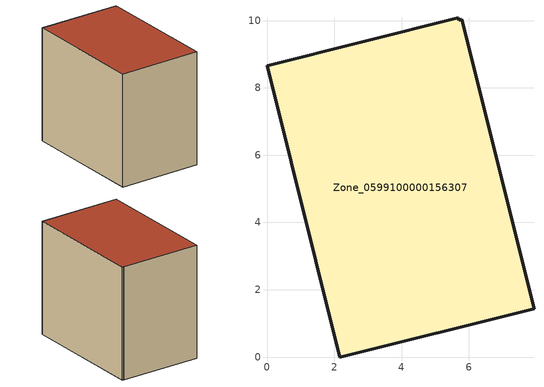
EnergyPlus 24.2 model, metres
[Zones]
Zone_0599100000156307
 floor ground (C_G): 5.79,10.04 7.93,1.44 2.16,0 0,8.66 5.68,10.08 5.69,10.01 z0
 wall outside (C_F): 2.16,0 7.93,1.44 5.79,10.04 5.69,10.01 5.68,10.08 0,8.66 2.16,0 z0:8.09
 roof outside (C_R): 7.93,1.44 5.79,10.04 5.69,10.01 5.68,10.08 0,8.66 2.16,0 z8.09
[BUILDING]
Pand.0599100000156307: North Axis=0; Terrain=City; Loads Convergence Tolerance Value=0.04; Temperature Convergence Tolerance Value=0.4; Solar Distribution=FullExterior; Maximum Number of Warmup Days=25; Minimum Number of Warmup Days=1
[Site:Location]
Rotterdam.The.Hague.AP_ZH_NLD Design_Conditions: Latitude=51.96; Longitude=4.45; Time Zone=1; Elevation=-4.5
[SITE:GROUNDTEMPERATURE:BUILDINGSURFACE]
18, 18, 18, 18, 18, 18, 18, 18, 18, 18, 18, 18
[MATERIAL] Thermal Absorptance=0.9; Solar Absorptance=0.7; Visible Absorptance=0.7
Name | Roughness | Thickness | Conductivity | Density | Specific Heat
G.TI.1965-1974 | MediumSmooth | 0.15 | 0.882353 | 540 | 1210
F.TI.1965-1974 | Rough | 0.3 | 0.697674 | 1920 | 840
R.TI.1965-1974 | MediumRough | 0.2 | 0.232558 | 1500 | 1000
[CONSTRUCTION]
C_G: G.TI.1965-1974
C_F: F.TI.1965-1974
C_R: R.TI.1965-1974
[ZONE]
Zone_0599100000156307: Type=1; Multiplier=1; Ceiling Height=Autocalculate; Volume=Autocalculate; Floor Area=autocalculate; Part of Total Floor Area=Yes
[ZONEINFILTRATION:DESIGNFLOWRATE]
Infil_Zone_0599100000156307: Zone or ZoneList or Space or SpaceList=Zone_0599100000156307; Schedule=AlwaysOn; Design Flow Rate Calculation Method=Flow/Area; Flow Rate per Floor Area=0.003; Constant Term Coefficient=1; Temperature Term Coefficient=0; Velocity Term Coefficient=0; Velocity Squared Term Coefficient=0
[HVACTEMPLATE:ZONE:IDEALLOADSAIRSYSTEM]
Zone_0599100000156307: Maximum Heating Supply Air Temperature=50; Minimum Cooling Supply Air Temperature=13; Maximum Heating Supply Air Humidity Ratio=0.0156; Minimum Cooling Supply Air Humidity Ratio=0.0077; Heating Limit=NoLimit; Cooling Limit=NoLimit; Dehumidification Control Type=ConstantSensibleHeatRatio; Cooling Sensible Heat Ratio=0.7; Dehumidification Setpoint=60; Humidification Control Type=None; Humidification Setpoint=30; Outdoor Air Method=None; Outdoor Air Flow Rate per Person=0.00944; Outdoor Air Flow Rate per Zone Floor Area=0; Outdoor Air Flow Rate per Zone=0; Demand Controlled Ventilation Type=None; Outdoor Air Economizer Type=NoEconomizer; Heat Recovery Type=None; Sensible Heat Recovery Effectiveness=0.7; Latent Heat Recovery Effectiveness=0.65
[ZONECONTROL:THERMOSTAT]
ThermostatControl_Zone_0599100000156307: Zone or ZoneList=Zone_0599100000156307; Control Type Schedule=DualSetpointControlType; Control 1=Thermostat_Zone_0599100000156307; Temperature Difference Between Cutout And Setpoint=0
[THERMOSTATSETPOINT:DUALSETPOINT]
Thermostat_Zone_0599100000156307: Heating Setpoint Temperature Schedule=HeatingSetpoint_Zone_0599100000156307; Cooling Setpoint Temperature Schedule=CoolingSetpoint_Zone_0599100000156307
[SCHEDULE:COMPACT]
HeatingSetpoint_Zone_0599100000156307: Through: 12/31, For: AllDays, Until: 24:00, 21
CoolingSetpoint_Zone_0599100000156307: Through: 12/31, For: AllDays, Until: 24:00, 24
DualSetpointControlType: Through: 12/31, For: AllDays, Until: 24:00, 4
AlwaysOn: Through: 12/31, For: AllDays, Until: 24:00, 1
